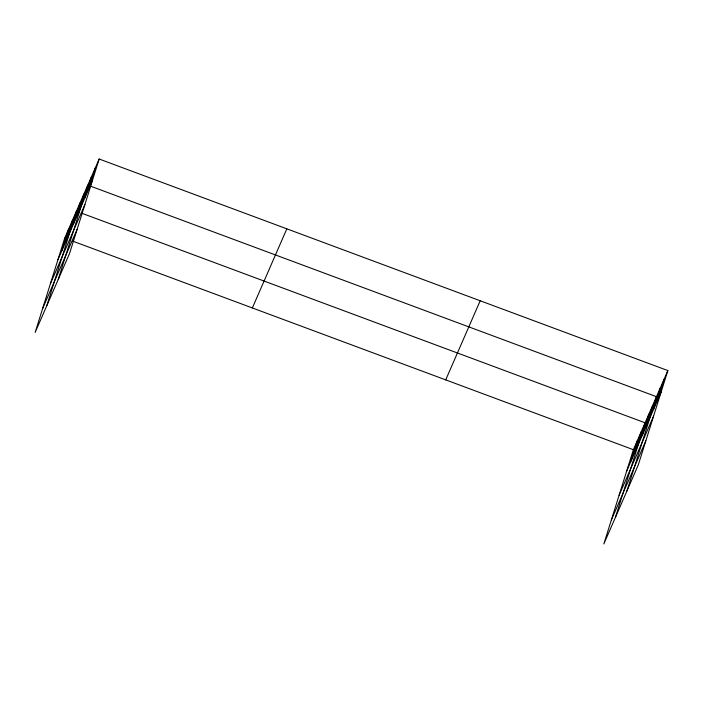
<?xml version="1.0" encoding="UTF-8"?>
<svg xmlns="http://www.w3.org/2000/svg" width="703" height="703" viewBox="0 0 703 703"><rect width="100%" height="100%" fill="white"/><g stroke="black" fill="none" stroke-linecap="round" stroke-linejoin="round"><path stroke-width="1.05" d="M99.167 159.019L64.694 238.141L35.15 332.422L69.623 253.3L99.167 159.019L667.85 370.578L638.306 464.859L603.833 543.981L633.377 449.7L667.85 370.578M61.846 250.716L68.604 229.169M65.757 241.753L72.506 220.206M46.873 305.515L76.416 211.243L79.43 212.359M73.455 224.081L80.212 202.534M77.251 215.382L84 193.835M58.252 279.407L87.796 185.135L656.47 396.685L626.927 490.966M84.835 197.974L91.583 176.427M88.622 189.274L95.38 167.727M630.529 462.275L637.278 440.728M634.44 453.312L641.189 431.765M615.547 517.074L645.099 422.802L81.434 213.106M642.138 435.64L648.887 414.093M645.925 426.941L652.683 405.394M653.518 409.533L660.266 387.986M657.305 400.833L664.054 379.286M57.945 259.688L92.418 180.566M50.423 283.687L84.896 204.573M42.672 308.415L77.145 229.301M252.359 307.958L286.833 228.835M445.711 379.884L480.184 300.77M626.619 471.247L661.101 392.125M619.097 495.246L653.579 416.132M611.355 519.974L645.829 440.86M64.694 238.141L66.706 238.888M72.725 241.129L633.377 449.7"/></g></svg>
